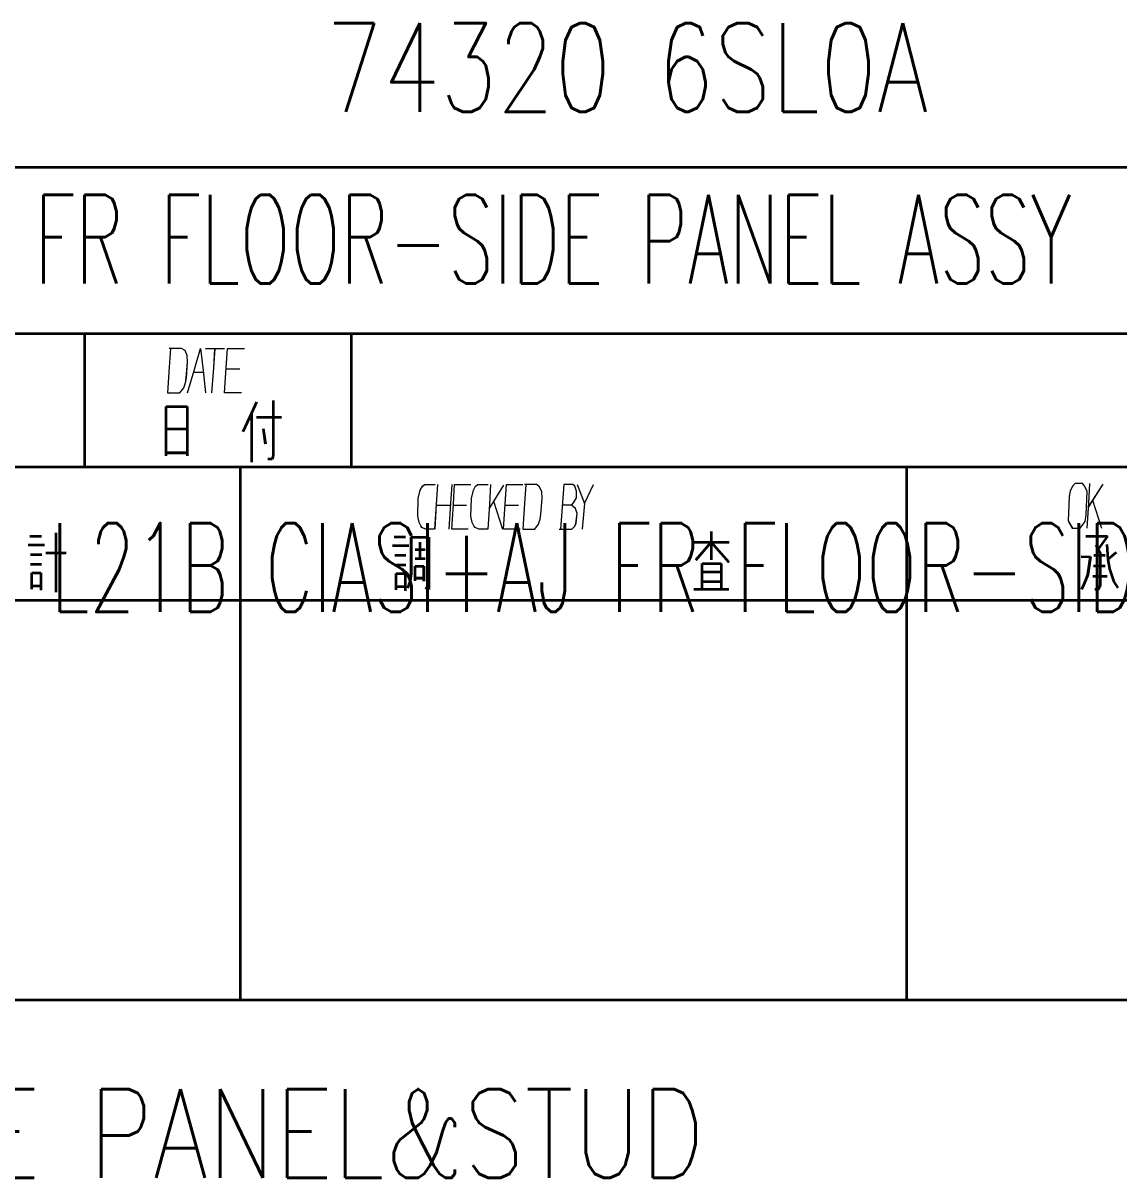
# Model space of a CAD drawing. Header units: millimetres. Extents: x 1333 to 104182, y -62616 to -5704.
# Drawn here: x 47011.8 to 47110.4, y -62390.8 to -62286.9 of the extents above; entities that cross this region are included whole.
import ezdxf
from ezdxf.enums import TextEntityAlignment as Align

# ---------------------------------------------------------------- set-up
doc = ezdxf.new("R2010")
doc.units = ezdxf.units.MM
doc.header["$LTSCALE"] = 0.5
doc.layers.add('08', color=1, linetype='Continuous')
doc.layers.add('SHM_LABEL', color=40, linetype='Continuous')
doc.styles.add('KAI', font='simplex.shx', dxfattribs={"width": 0.8, "bigfont": 'extfont.shx'})
doc.styles.get("Standard").update_dxf_attribs({"font": 'simplex.shx'})

# ---------------------------------------------------------------- blocks, each defined once
blk = doc.blocks.new('999')
at = {"color": 7, "lineweight": 35}
for p, q in [((75594.98, -11506.62), (75849.98, -11506.62)), ((75849.98, -11529.12), (75474.98, -11529.12)), ((75849.98, -11547.12), (75474.98, -11547.12)), ((75684.98, -11547.12), (75684.98, -11619.12)), ((75774.98, -11547.12), (75774.98, -11619.12)), ((75474.98, -11565.12), (75849.98, -11565.12)), ((75849.98, -11619.12), (75474.98, -11619.12))]:
    blk.add_line(p, q, dxfattribs=at)
at = {"color": 7, "lineweight": 35, "ltscale": 0.15}
for p, q in [((75663.98, -11547.12), (75663.98, -11529.12)), ((75699.98, -11529.12), (75699.98, -11547.12))]:
    blk.add_line(p, q, dxfattribs=at)
at = {"color": 7, "lineweight": 35, "ltscale": 0.01365}
blk.add_line((75687.17, -11538.37), (75686.49, -11539.86), dxfattribs=at)
at = {"color": 7, "lineweight": 35, "ltscale": 0.061975}
blk.add_line((75689.42, -11538.14), (75689.42, -11545.58), dxfattribs=at)
at = {"color": 7, "lineweight": 35, "ltscale": 0.055637}
for p, q in [((75674.97, -11545.61), (75674.97, -11538.93)), ((75677.84, -11538.93), (75677.84, -11545.61))]:
    blk.add_line(p, q, dxfattribs=at)
at = {"color": 7, "lineweight": 35, "ltscale": 0.023901}
for p, q in [((75674.97, -11538.93), (75677.84, -11538.93)), ((75674.97, -11541.97), (75677.84, -11541.97)), ((75674.97, -11545.18), (75677.84, -11545.18))]:
    blk.add_line(p, q, dxfattribs=at)
at = {"color": 7, "lineweight": 35, "ltscale": 0.022995}
blk.add_line((75686.49, -11539.86), (75685.34, -11542.37), dxfattribs=at)
at = {"color": 7, "lineweight": 35, "ltscale": 0.054932}
blk.add_line((75686.49, -11539.86), (75686.49, -11546.45), dxfattribs=at)
at = {"color": 7, "lineweight": 35, "ltscale": 0.028345}
blk.add_line((75687.17, -11540.4), (75690.57, -11540.4), dxfattribs=at)
at = {"color": 7, "lineweight": 35, "ltscale": 0.017565}
blk.add_line((75688.07, -11541.92), (75688.38, -11544), dxfattribs=at)
at = {"color": 7, "lineweight": 35, "ltscale": 0.004773}
blk.add_line((75689.29, -11546.06), (75688.71, -11546.06), dxfattribs=at)
at = {"color": 7, "lineweight": 35, "ltscale": 0.00416}
blk.add_line((75689.42, -11545.58), (75689.29, -11546.06), dxfattribs=at)
at = {"color": 7, "lineweight": 35, "ltscale": 0.012939}
for p, q in [((75656.58, -11556.47), (75658.13, -11556.47)), ((75705.76, -11556.57), (75707.31, -11556.57))]:
    blk.add_line(p, q, dxfattribs=at)
at = {"color": 7, "lineweight": 35, "ltscale": 0.06644}
blk.add_line((75660.09, -11556.02), (75660.09, -11564), dxfattribs=at)
at = {"color": 7, "lineweight": 35, "ltscale": 0.019629}
blk.add_line((75708.09, -11556.61), (75710.45, -11556.61), dxfattribs=at)
at = {"color": 7, "lineweight": 35, "ltscale": 0.040677}
blk.add_line((75708.09, -11561.49), (75708.09, -11556.61), dxfattribs=at)
at = {"color": 7, "lineweight": 35, "ltscale": 0.058643}
blk.add_line((75710.45, -11556.61), (75710.45, -11563.65), dxfattribs=at)
at = {"color": 7, "lineweight": 35, "ltscale": 0.031863}
blk.add_line((75748.6, -11555.83), (75748.6, -11559.65), dxfattribs=at)
at = {"color": 7, "lineweight": 35, "ltscale": 0.024365}
blk.add_line((75799.17, -11556.45), (75802.09, -11556.45), dxfattribs=at)
at = {"color": 7, "lineweight": 35, "ltscale": 0.018188}
blk.add_line((75802.09, -11556.45), (75800.83, -11558.23), dxfattribs=at)
at = {"color": 7, "lineweight": 35, "ltscale": 0.018359}
blk.add_line((75656.35, -11557.62), (75658.55, -11557.62), dxfattribs=at)
at = {"color": 7, "lineweight": 35, "ltscale": 0.018372}
blk.add_line((75705.53, -11557.71), (75707.74, -11557.71), dxfattribs=at)
at = {"color": 7, "lineweight": 35, "ltscale": 0.011157}
for p, q in [((75708.6, -11558.28), (75709.94, -11558.28)), ((75708.6, -11559.46), (75709.94, -11559.46))]:
    blk.add_line(p, q, dxfattribs=at)
at = {"color": 7, "lineweight": 35, "ltscale": 0.018152}
blk.add_line((75709.24, -11557.28), (75709.24, -11559.46), dxfattribs=at)
at = {"color": 7, "lineweight": 35, "ltscale": 0.039905}
blk.add_line((75746.24, -11557.25), (75751.03, -11557.25), dxfattribs=at)
at = {"color": 7, "lineweight": 35, "ltscale": 0.026814}
blk.add_line((75748.6, -11557.25), (75746.49, -11559.68), dxfattribs=at)
at = {"color": 7, "lineweight": 35, "ltscale": 0.030135}
blk.add_line((75748.6, -11557.25), (75750.96, -11559.99), dxfattribs=at)
at = {"color": 7, "lineweight": 35, "ltscale": 0.009644}
blk.add_line((75800.53, -11557.64), (75801.1, -11558.65), dxfattribs=at)
at = {"color": 7, "lineweight": 35, "ltscale": 0.037943}
blk.add_line((75801.1, -11558.65), (75801.1, -11563.2), dxfattribs=at)
at = {"color": 7, "lineweight": 35, "ltscale": 0.0168}
blk.add_line((75802.02, -11557.6), (75802.16, -11559.61), dxfattribs=at)
at = {"color": 7, "lineweight": 35, "ltscale": 0.012197}
blk.add_line((75803.27, -11558.65), (75802.16, -11559.61), dxfattribs=at)
at = {"color": 7, "lineweight": 35, "ltscale": 0.012451}
blk.add_line((75656.66, -11560.23), (75658.15, -11560.23), dxfattribs=at)
at = {"color": 7, "lineweight": 35, "ltscale": 0.012561}
for p, q in [((75656.68, -11558.92), (75658.19, -11558.92)), ((75705.86, -11559.02), (75707.37, -11559.02))]:
    blk.add_line(p, q, dxfattribs=at)
at = {"color": 7, "lineweight": 35, "ltscale": 0.022827}
blk.add_line((75658.75, -11558.71), (75661.49, -11558.71), dxfattribs=at)
at = {"color": 7, "lineweight": 35, "ltscale": 0.02113}
for p, q in [((75747.38, -11560.14), (75749.92, -11560.14)), ((75747.38, -11561.28), (75749.92, -11561.28)), ((75747.38, -11562.58), (75749.92, -11562.58))]:
    blk.add_line(p, q, dxfattribs=at)
at = {"color": 7, "lineweight": 35, "ltscale": 0.028473}
blk.add_line((75747.38, -11563.56), (75747.38, -11560.14), dxfattribs=at)
at = {"color": 7, "lineweight": 35, "ltscale": 0.028812}
blk.add_line((75749.92, -11560.14), (75749.92, -11563.6), dxfattribs=at)
at = {"color": 7, "lineweight": 35, "ltscale": 0.010389}
blk.add_line((75798.54, -11559.22), (75799.79, -11559.24), dxfattribs=at)
at = {"color": 7, "lineweight": 35, "ltscale": 0.020568}
blk.add_line((75799.79, -11559.24), (75799.43, -11561.68), dxfattribs=at)
at = {"color": 7, "lineweight": 35, "ltscale": 0.012891}
blk.add_line((75800.26, -11559.04), (75801.81, -11559.04), dxfattribs=at)
at = {"color": 7, "lineweight": 35, "ltscale": 0.010549}
blk.add_line((75802.16, -11559.61), (75802.36, -11560.86), dxfattribs=at)
at = {"color": 7, "lineweight": 35, "ltscale": 0.009985}
for p, q in [((75656.86, -11561.41), (75658.06, -11561.41)), ((75706.05, -11561.51), (75707.24, -11561.51)), ((75656.86, -11563.18), (75658.06, -11563.18)), ((75706.05, -11563.27), (75707.24, -11563.27))]:
    blk.add_line(p, q, dxfattribs=at)
at = {"color": 7, "lineweight": 35, "ltscale": 0.018304}
for p, q in [((75656.86, -11563.61), (75656.86, -11561.41)), ((75706.05, -11563.71), (75706.05, -11561.51))]:
    blk.add_line(p, q, dxfattribs=at)
at = {"color": 7, "lineweight": 35, "ltscale": 0.019257}
for p, q in [((75658.06, -11561.41), (75658.06, -11563.73)), ((75707.24, -11561.51), (75707.24, -11563.82))]:
    blk.add_line(p, q, dxfattribs=at)
at = {"color": 7, "lineweight": 35, "ltscale": 0.012463}
blk.add_line((75705.84, -11560.32), (75707.34, -11560.32), dxfattribs=at)
at = {"color": 7, "lineweight": 35, "ltscale": 0.008516}
blk.add_line((75707.99, -11562.51), (75708.09, -11561.49), dxfattribs=at)
at = {"color": 7, "lineweight": 35, "ltscale": 0.00946}
for p, q in [((75708.62, -11560.51), (75709.76, -11560.51)), ((75708.62, -11562.11), (75709.76, -11562.11))]:
    blk.add_line(p, q, dxfattribs=at)
at = {"color": 7, "lineweight": 35, "ltscale": 0.016611}
blk.add_line((75708.62, -11562.51), (75708.62, -11560.51), dxfattribs=at)
at = {"color": 7, "lineweight": 35, "ltscale": 0.016949}
blk.add_line((75709.76, -11560.51), (75709.76, -11562.55), dxfattribs=at)
at = {"color": 7, "lineweight": 35, "ltscale": 0.011709}
blk.add_line((75799.43, -11561.68), (75798.91, -11562.99), dxfattribs=at)
at = {"color": 7, "lineweight": 35, "ltscale": 0.013147}
blk.add_line((75800.21, -11560.46), (75801.79, -11560.46), dxfattribs=at)
at = {"color": 7, "lineweight": 35, "ltscale": 0.015593}
blk.add_line((75802.36, -11560.86), (75802.98, -11562.63), dxfattribs=at)
at = {"color": 7, "lineweight": 35, "ltscale": 0.008746}
blk.add_line((75707.61, -11563.48), (75707.99, -11562.51), dxfattribs=at)
at = {"color": 7, "lineweight": 35, "ltscale": 0.006099}
blk.add_line((75798.91, -11562.99), (75798.6, -11563.65), dxfattribs=at)
at = {"color": 7, "lineweight": 35, "ltscale": 0.015881}
blk.add_line((75800.14, -11561.85), (75802.05, -11561.85), dxfattribs=at)
at = {"color": 7, "lineweight": 35, "ltscale": 0.004285}
blk.add_line((75801.1, -11563.2), (75800.85, -11563.65), dxfattribs=at)
at = {"color": 7, "lineweight": 35, "ltscale": 0.00803}
blk.add_line((75802.98, -11562.63), (75803.51, -11563.43), dxfattribs=at)
at = {"color": 7, "lineweight": 35, "ltscale": 0.004055}
blk.add_line((75710.45, -11563.65), (75710.02, -11563.42), dxfattribs=at)
at = {"color": 7, "lineweight": 35, "ltscale": 0.039233}
blk.add_line((75746.24, -11563.6), (75750.95, -11563.6), dxfattribs=at)
at = {"color": 7, "lineweight": 35, "ltscale": 0.003711}
blk.add_line((75800.85, -11563.65), (75800.4, -11563.65), dxfattribs=at)
at = {"color": 7, "lineweight": 13}
for points in [[(75675.17, -11537.1), (75676.84, -11537.1), (75677.36, -11536.43), (75677.59, -11535.75), (75677.71, -11535.08), (75677.88, -11532.98), (75677.82, -11532.08), (75677.53, -11531.4), (75677.07, -11531.1), (75675.4, -11531.1)], [(75675.57, -11531.1), (75675.4, -11533.65), (75675.17, -11537.1)], [(75677.88, -11537.1), (75678.75, -11534.1), (75679.61, -11531.1), (75679.96, -11534.1), (75680.31, -11537.1)], [(75680.31, -11531.1), (75682.85, -11531.1)], [(75681.17, -11537.1), (75681.4, -11533.73), (75681.58, -11531.1)], [(75685.16, -11537.1), (75682.85, -11537.1), (75683.08, -11533.73), (75683.25, -11531.1), (75685.56, -11531.1)], [(75678.69, -11534.33), (75679.96, -11534.33)], [(75683.08, -11533.88), (75684.93, -11533.88)], [(75711.23, -11555.5), (75710.02, -11555.5), (75709.52, -11555.28), (75709.36, -11555.05), (75709.14, -11554.6), (75708.97, -11553.78), (75709.03, -11551.38), (75709.3, -11550.25), (75709.58, -11549.73), (75709.91, -11549.5), (75711.29, -11549.5)], [(75711.29, -11555.5), (75711.51, -11552.13), (75711.67, -11549.5)], [(75713.55, -11549.5), (75713.39, -11552.05), (75713.17, -11555.5)], [(75715.76, -11555.5), (75713.55, -11555.5), (75713.77, -11552.13), (75713.94, -11549.5), (75716.15, -11549.5)], [(75718.41, -11555.5), (75717.19, -11555.5), (75716.7, -11555.28), (75716.53, -11555.05), (75716.31, -11554.6), (75716.15, -11553.78), (75716.2, -11551.38), (75716.48, -11550.25), (75716.75, -11549.73), (75717.08, -11549.5), (75718.46, -11549.5)], [(75718.46, -11555.5), (75718.69, -11552.13), (75718.85, -11549.5)], [(75720.56, -11549.58), (75718.63, -11552.65)], [(75722.77, -11555.5), (75720.56, -11555.5), (75720.78, -11552.13), (75720.95, -11549.5), (75723.16, -11549.5)], [(75723.16, -11555.5), (75724.76, -11555.5), (75725.25, -11554.83), (75725.47, -11554.15), (75725.59, -11553.48), (75725.75, -11551.38), (75725.7, -11550.48), (75725.42, -11549.8), (75724.98, -11549.5), (75723.38, -11549.5)], [(75723.54, -11549.5), (75723.38, -11552.05), (75723.16, -11555.5)], [(75728.07, -11555.5), (75729.78, -11555.5), (75730.17, -11555.13), (75730.33, -11554.75), (75730.5, -11553.4), (75730.28, -11552.73), (75729.73, -11552.28), (75730, -11551.98), (75730.39, -11551.3), (75730.39, -11550.4), (75730.17, -11549.73), (75729.89, -11549.5), (75728.68, -11549.5), (75728.46, -11552.5), (75728.23, -11555.5)], [(75730.5, -11549.5), (75731.49, -11552.05), (75731.16, -11555.5)], [(75731.49, -11552.05), (75732.71, -11549.5)], [(75799.35, -11555.36), (75799.57, -11551.98), (75799.74, -11549.36)], [(75801.46, -11549.43), (75799.52, -11552.51)], [(75711.51, -11552.28), (75713.39, -11552.28)], [(75713.77, -11552.28), (75715.54, -11552.28)], [(75719.18, -11551.75), (75720.4, -11555.5)], [(75720.78, -11552.28), (75722.55, -11552.28)], [(75729.73, -11552.28), (75728.46, -11552.28)], [(75800.07, -11551.61), (75801.29, -11555.36)]]:
    blk.add_lwpolyline(points, dxfattribs=at)
blk.add_lwpolyline([(75798.41, -11555.36), (75799.07, -11554.46), (75799.24, -11553.56), (75799.35, -11550.41), (75799.02, -11549.66), (75798.74, -11549.36), (75797.74, -11549.36), (75797.41, -11549.66), (75797.08, -11550.33), (75796.91, -11551.08), (75796.8, -11554.38), (75797.36, -11555.36)], close=True, dxfattribs=at)

msp = doc.modelspace()

# ---------------------------------------------------------------- linework, layer by layer
at = {"color": 7, "lineweight": 35, "ltscale": 0.15}
for p, q in [((47017.32, -62326.825), (47017.32, -62314.825)), ((47041.32, -62314.825), (47041.32, -62326.825))]:
    msp.add_line(p, q, dxfattribs=at)
at = {"color": 7, "lineweight": 35, "ltscale": 0.01365}
msp.add_line((47032.779, -62320.99), (47032.33, -62321.986), dxfattribs=at)
at = {"color": 7, "lineweight": 35, "ltscale": 0.061975}
msp.add_line((47034.279, -62320.84), (47034.279, -62325.798), dxfattribs=at)
at = {"color": 7, "lineweight": 35, "ltscale": 0.055637}
for p, q in [((47024.646, -62325.817), (47024.646, -62321.366)), ((47026.558, -62321.366), (47026.558, -62325.817))]:
    msp.add_line(p, q, dxfattribs=at)
at = {"color": 7, "lineweight": 35, "ltscale": 0.023901}
for p, q in [((47024.646, -62321.366), (47026.558, -62321.366)), ((47024.646, -62323.394), (47026.558, -62323.394)), ((47024.646, -62325.535), (47026.558, -62325.535))]:
    msp.add_line(p, q, dxfattribs=at)
at = {"color": 7, "lineweight": 35, "ltscale": 0.022995}
msp.add_line((47032.33, -62321.986), (47031.561, -62323.657), dxfattribs=at)
at = {"color": 7, "lineweight": 35, "ltscale": 0.054932}
msp.add_line((47032.33, -62321.986), (47032.33, -62326.38), dxfattribs=at)
at = {"color": 7, "lineweight": 35, "ltscale": 0.028345}
msp.add_line((47032.779, -62322.342), (47035.046, -62322.342), dxfattribs=at)
at = {"color": 7, "lineweight": 35, "ltscale": 0.017565}
msp.add_line((47033.378, -62323.357), (47033.585, -62324.746), dxfattribs=at)
at = {"color": 7, "lineweight": 35, "ltscale": 0.004773}
msp.add_line((47034.192, -62326.119), (47033.81, -62326.119), dxfattribs=at)
at = {"color": 7, "lineweight": 35, "ltscale": 0.00416}
msp.add_line((47034.279, -62325.798), (47034.192, -62326.119), dxfattribs=at)
at = {"color": 7, "lineweight": 35}
for p, q in [((47141.32, -62326.825), (46891.32, -62326.825)), ((47031.32, -62326.825), (47031.32, -62374.825)), ((47091.32, -62326.825), (47091.32, -62374.825)), ((46891.32, -62338.825), (47141.32, -62338.825))]:
    msp.add_line(p, q, dxfattribs=at)
at = {"color": 7, "lineweight": 35, "ltscale": 0.012939}
for p, q in [((47012.385, -62333.06), (47013.42, -62333.06)), ((47045.174, -62333.124), (47046.209, -62333.124))]:
    msp.add_line(p, q, dxfattribs=at)
at = {"color": 7, "lineweight": 35, "ltscale": 0.06644}
msp.add_line((47014.726, -62332.762), (47014.726, -62338.077), dxfattribs=at)
at = {"color": 7, "lineweight": 35, "ltscale": 0.019629}
msp.add_line((47046.73, -62333.151), (47048.3, -62333.151), dxfattribs=at)
at = {"color": 7, "lineweight": 35, "ltscale": 0.040677}
msp.add_line((47046.73, -62336.406), (47046.73, -62333.151), dxfattribs=at)
at = {"color": 7, "lineweight": 35, "ltscale": 0.058643}
msp.add_line((47048.3, -62333.151), (47048.3, -62337.843), dxfattribs=at)
at = {"color": 7, "lineweight": 35, "ltscale": 0.039905}
msp.add_line((47072.164, -62333.579), (47075.356, -62333.579), dxfattribs=at)
at = {"color": 7, "lineweight": 35, "ltscale": 0.026814}
msp.add_line((47073.733, -62333.579), (47072.329, -62335.201), dxfattribs=at)
at = {"color": 7, "lineweight": 35, "ltscale": 0.031863}
msp.add_line((47073.733, -62332.63), (47073.733, -62335.179), dxfattribs=at)
at = {"color": 7, "lineweight": 35, "ltscale": 0.030135}
msp.add_line((47073.733, -62333.579), (47075.311, -62335.402), dxfattribs=at)
at = {"color": 7, "lineweight": 35, "ltscale": 0.024365}
msp.add_line((47107.447, -62333.046), (47109.396, -62333.046), dxfattribs=at)
at = {"color": 7, "lineweight": 35, "ltscale": 0.018188}
msp.add_line((47109.396, -62333.046), (47108.555, -62334.233), dxfattribs=at)
at = {"color": 7, "lineweight": 35, "ltscale": 0.018359}
msp.add_line((47012.233, -62333.823), (47013.702, -62333.823), dxfattribs=at)
at = {"color": 7, "lineweight": 35, "ltscale": 0.022827}
msp.add_line((47013.833, -62334.552), (47015.66, -62334.552), dxfattribs=at)
at = {"color": 7, "lineweight": 35, "ltscale": 0.018372}
msp.add_line((47045.022, -62333.887), (47046.492, -62333.887), dxfattribs=at)
at = {"color": 7, "lineweight": 35, "ltscale": 0.011157}
for p, q in [((47047.069, -62334.263), (47047.961, -62334.263)), ((47047.069, -62335.05), (47047.961, -62335.05))]:
    msp.add_line(p, q, dxfattribs=at)
at = {"color": 7, "lineweight": 35, "ltscale": 0.018152}
msp.add_line((47047.498, -62333.597), (47047.498, -62335.05), dxfattribs=at)
at = {"color": 7, "lineweight": 35, "ltscale": 0.009644}
msp.add_line((47108.355, -62333.841), (47108.737, -62334.511), dxfattribs=at)
at = {"color": 7, "lineweight": 35, "ltscale": 0.037943}
msp.add_line((47108.737, -62334.511), (47108.737, -62337.546), dxfattribs=at)
at = {"color": 7, "lineweight": 35, "ltscale": 0.0168}
msp.add_line((47109.348, -62333.812), (47109.444, -62335.152), dxfattribs=at)
at = {"color": 7, "lineweight": 35, "ltscale": 0.012197}
msp.add_line((47110.179, -62334.511), (47109.444, -62335.152), dxfattribs=at)
at = {"color": 7, "lineweight": 35, "ltscale": 0.012451}
msp.add_line((47012.439, -62335.562), (47013.435, -62335.562), dxfattribs=at)
at = {"color": 7, "lineweight": 35, "ltscale": 0.012561}
for p, q in [((47012.454, -62334.692), (47013.458, -62334.692)), ((47045.243, -62334.756), (47046.248, -62334.756))]:
    msp.add_line(p, q, dxfattribs=at)
at = {"color": 7, "lineweight": 35, "ltscale": 0.012463}
msp.add_line((47045.228, -62335.626), (47046.225, -62335.626), dxfattribs=at)
at = {"color": 7, "lineweight": 35, "ltscale": 0.02113}
for p, q in [((47072.921, -62335.505), (47074.612, -62335.505)), ((47072.921, -62336.264), (47074.612, -62336.264)), ((47072.921, -62337.132), (47074.612, -62337.132))]:
    msp.add_line(p, q, dxfattribs=at)
at = {"color": 7, "lineweight": 35, "ltscale": 0.028473}
msp.add_line((47072.921, -62337.783), (47072.921, -62335.505), dxfattribs=at)
at = {"color": 7, "lineweight": 35, "ltscale": 0.028812}
msp.add_line((47074.612, -62335.505), (47074.612, -62337.81), dxfattribs=at)
at = {"color": 7, "lineweight": 35, "ltscale": 0.010389}
msp.add_line((47107.027, -62334.894), (47107.858, -62334.904), dxfattribs=at)
at = {"color": 7, "lineweight": 35, "ltscale": 0.020568}
msp.add_line((47107.858, -62334.904), (47107.619, -62336.532), dxfattribs=at)
at = {"color": 7, "lineweight": 35, "ltscale": 0.012891}
msp.add_line((47108.173, -62334.77), (47109.205, -62334.77), dxfattribs=at)
at = {"color": 7, "lineweight": 35, "ltscale": 0.010549}
msp.add_line((47109.444, -62335.152), (47109.578, -62335.986), dxfattribs=at)
at = {"color": 7, "lineweight": 35, "ltscale": 0.009985}
for p, q in [((47012.576, -62336.355), (47013.375, -62336.355)), ((47045.365, -62336.419), (47046.164, -62336.419)), ((47012.576, -62337.53), (47013.375, -62337.53)), ((47045.365, -62337.594), (47046.164, -62337.594))]:
    msp.add_line(p, q, dxfattribs=at)
at = {"color": 7, "lineweight": 35, "ltscale": 0.018304}
for p, q in [((47012.576, -62337.819), (47012.576, -62336.355)), ((47045.365, -62337.884), (47045.365, -62336.419))]:
    msp.add_line(p, q, dxfattribs=at)
at = {"color": 7, "lineweight": 35, "ltscale": 0.019257}
for p, q in [((47013.375, -62336.355), (47013.375, -62337.896)), ((47046.164, -62336.419), (47046.164, -62337.96))]:
    msp.add_line(p, q, dxfattribs=at)
at = {"color": 7, "lineweight": 35, "ltscale": 0.008516}
msp.add_line((47046.663, -62337.084), (47046.73, -62336.406), dxfattribs=at)
at = {"color": 7, "lineweight": 35, "ltscale": 0.00946}
for p, q in [((47047.083, -62335.755), (47047.839, -62335.755)), ((47047.083, -62336.816), (47047.839, -62336.816))]:
    msp.add_line(p, q, dxfattribs=at)
at = {"color": 7, "lineweight": 35, "ltscale": 0.016611}
msp.add_line((47047.083, -62337.084), (47047.083, -62335.755), dxfattribs=at)
at = {"color": 7, "lineweight": 35, "ltscale": 0.016949}
msp.add_line((47047.839, -62335.755), (47047.839, -62337.111), dxfattribs=at)
at = {"color": 7, "lineweight": 35, "ltscale": 0.011709}
msp.add_line((47107.619, -62336.532), (47107.275, -62337.403), dxfattribs=at)
at = {"color": 7, "lineweight": 35, "ltscale": 0.015881}
msp.add_line((47108.097, -62336.646), (47109.368, -62336.646), dxfattribs=at)
at = {"color": 7, "lineweight": 35, "ltscale": 0.013147}
msp.add_line((47108.144, -62335.718), (47109.196, -62335.718), dxfattribs=at)
at = {"color": 7, "lineweight": 35, "ltscale": 0.015593}
msp.add_line((47109.578, -62335.986), (47109.989, -62337.163), dxfattribs=at)
at = {"color": 7, "lineweight": 35, "ltscale": 0.008746}
msp.add_line((47046.406, -62337.734), (47046.663, -62337.084), dxfattribs=at)
at = {"color": 7, "lineweight": 35, "ltscale": 0.004055}
msp.add_line((47048.3, -62337.843), (47048.014, -62337.69), dxfattribs=at)
at = {"color": 7, "lineweight": 35, "ltscale": 0.006099}
msp.add_line((47107.275, -62337.403), (47107.065, -62337.843), dxfattribs=at)
at = {"color": 7, "lineweight": 35, "ltscale": 0.004285}
msp.add_line((47108.737, -62337.546), (47108.566, -62337.844), dxfattribs=at)
at = {"color": 7, "lineweight": 35, "ltscale": 0.00803}
msp.add_line((47109.989, -62337.163), (47110.342, -62337.7), dxfattribs=at)
at = {"color": 7, "lineweight": 35, "ltscale": 0.039233}
msp.add_line((47072.164, -62337.81), (47075.302, -62337.81), dxfattribs=at)
at = {"color": 7, "lineweight": 35, "ltscale": 0.003711}
msp.add_line((47108.566, -62337.844), (47108.269, -62337.844), dxfattribs=at)
at = {"color": 7, "lineweight": 13}
for points in [[(47024.778, -62320.146), (47025.895, -62320.146), (47026.241, -62319.696), (47026.395, -62319.246), (47026.472, -62318.796), (47026.588, -62317.396), (47026.549, -62316.796), (47026.357, -62316.346), (47026.049, -62316.146), (47024.932, -62316.146)], [(47025.048, -62316.146), (47024.932, -62317.846), (47024.778, -62320.146)], [(47026.588, -62320.146), (47027.165, -62318.146), (47027.743, -62316.146), (47027.974, -62318.146), (47028.205, -62320.146)], [(47028.782, -62320.146), (47028.936, -62317.896), (47029.052, -62316.146)], [(47031.439, -62320.146), (47029.899, -62320.146), (47030.053, -62317.896), (47030.168, -62316.146), (47031.708, -62316.146)], [(47107.569, -62332.317), (47107.717, -62330.067), (47107.828, -62328.317)], [(47108.973, -62328.367), (47107.68, -62330.417)], [(47048.823, -62332.414), (47048.014, -62332.414), (47047.682, -62332.264), (47047.572, -62332.114), (47047.425, -62331.814), (47047.314, -62331.264), (47047.351, -62329.664), (47047.535, -62328.914), (47047.719, -62328.564), (47047.94, -62328.414), (47048.86, -62328.414)], [(47048.86, -62332.414), (47049.007, -62330.164), (47049.118, -62328.414)], [(47050.369, -62328.414), (47050.258, -62330.114), (47050.111, -62332.414)], [(47051.841, -62332.414), (47050.369, -62332.414), (47050.516, -62330.164), (47050.626, -62328.414), (47052.099, -62328.414)], [(47053.607, -62332.414), (47052.798, -62332.414), (47052.466, -62332.264), (47052.356, -62332.114), (47052.209, -62331.814), (47052.099, -62331.264), (47052.135, -62329.664), (47052.319, -62328.914), (47052.503, -62328.564), (47052.724, -62328.414), (47053.644, -62328.414)], [(47053.644, -62332.414), (47053.791, -62330.164), (47053.902, -62328.414)], [(47055.042, -62328.464), (47053.754, -62330.514)], [(47056.514, -62332.414), (47055.042, -62332.414), (47055.19, -62330.164), (47055.3, -62328.414), (47056.772, -62328.414)], [(47056.772, -62332.414), (47057.839, -62332.414), (47058.17, -62331.964), (47058.318, -62331.514), (47058.391, -62331.064), (47058.502, -62329.664), (47058.465, -62329.064), (47058.281, -62328.614), (47057.986, -62328.414), (47056.919, -62328.414)], [(47057.03, -62328.414), (47056.919, -62330.114), (47056.772, -62332.414)], [(47060.047, -62332.414), (47061.188, -62332.414), (47061.446, -62332.164), (47061.556, -62331.914), (47061.667, -62331.014), (47061.519, -62330.564), (47061.151, -62330.264), (47061.335, -62330.064), (47061.593, -62329.614), (47061.593, -62329.014), (47061.446, -62328.564), (47061.262, -62328.414), (47060.452, -62328.414), (47060.305, -62330.414), (47060.158, -62332.414)], [(47061.667, -62328.414), (47062.329, -62330.114), (47062.108, -62332.414)], [(47062.329, -62330.114), (47063.138, -62328.414)], [(47049.007, -62330.264), (47050.258, -62330.264)], [(47050.516, -62330.264), (47051.694, -62330.264)], [(47054.122, -62329.914), (47054.932, -62332.414)], [(47055.19, -62330.264), (47056.367, -62330.264)], [(47061.151, -62330.264), (47060.305, -62330.264)], [(47108.049, -62329.817), (47108.862, -62332.317)]]:
    msp.add_lwpolyline(points, dxfattribs=at)
msp.add_lwpolyline([(47106.941, -62332.317), (47107.384, -62331.717), (47107.495, -62331.117), (47107.569, -62329.017), (47107.347, -62328.517), (47107.162, -62328.317), (47106.497, -62328.317), (47106.276, -62328.517), (47106.054, -62328.967), (47105.943, -62329.467), (47105.869, -62331.667), (47106.239, -62332.317)], close=True, dxfattribs=at)

# ---------------------------------------------------------------- block references
at = {"layer": '08', "color": 55, "xscale": 0.6666666666860692, "yscale": 0.6666666666642413, "zscale": 0.6666666666666666}
msp.add_blockref('999', (-3425.332, -54628.745), dxfattribs=at)

# ---------------------------------------------------------------- texts
at = {"layer": 'SHM_LABEL', "style": 'KAI'}
for s, width, p in [('74320 6SL0A', 0.75, (47039.024, -62297.261)), ('FR FLOOR-SIDE PANEL ASSY', 0.6, (47012.788, -62312.711))]:
    msp.add_text(s, height=8, dxfattribs=dict(at, width=width)).set_placement(p, align=Align.BOTTOM_LEFT)
at = {"layer": 'SHM_LABEL', "width": 0.6}
msp.add_text('L21B CIASI+AJ FR FLOOR-SIDE PANEL&STUD', height=8, dxfattribs=at).set_placement((47014.256, -62342.276), align=Align.BOTTOM_LEFT)
at = {"layer": 'SHM_LABEL', "style": 'KAI', "width": 0.8}
msp.add_text('AJ FR FLOOR-SIDE PANEL&STUD', height=8, dxfattribs=at).set_placement((46931.32, -62390.825))

doc.saveas('drawing.dxf')
